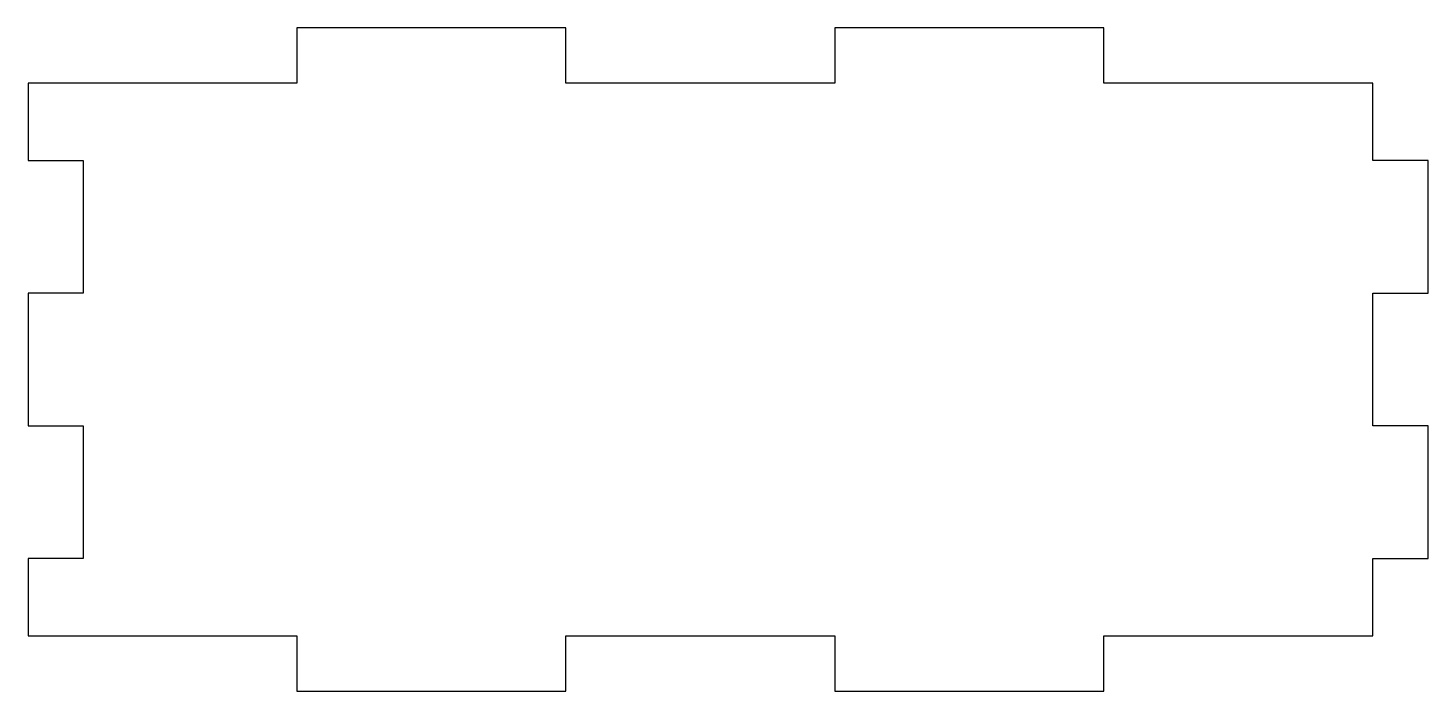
# Model space of a CAD drawing. Header units: millimetres. Extents: x -530 to -424, y 0 to 50.
import ezdxf

# ---------------------------------------------------------------- set-up
doc = ezdxf.new("R2010")
doc.units = ezdxf.units.MM
doc.layers.get('0').update_dxf_attribs({"linetype": 'CONTINUOUS'})

msp = doc.modelspace()

# ---------------------------------------------------------------- linework, layer by layer
msp.add_lwpolyline([(-448.64, 4.2), (-428.2, 4.2), (-428.2, 10.08), (-424, 10.08), (-424, 20.16), (-428.2, 20.16), (-428.2, 30.24), (-424, 30.24), (-424, 40.32), (-428.2, 40.32), (-428.2, 46.2), (-448.64, 46.2), (-448.64, 50.4), (-469.08, 50.4), (-469.08, 46.2), (-489.52, 46.2), (-489.52, 50.4), (-509.96, 50.4), (-509.96, 46.2), (-530.4, 46.2), (-530.4, 40.32), (-526.2, 40.32), (-526.2, 30.24), (-530.4, 30.24), (-530.4, 20.16), (-526.2, 20.16), (-526.2, 10.08), (-530.4, 10.08), (-530.4, 4.2), (-509.96, 4.2), (-509.96, 0), (-489.52, 0), (-489.52, 4.2), (-469.08, 4.2), (-469.08, 0), (-448.64, 0)], close=True)

doc.saveas('drawing.dxf')
